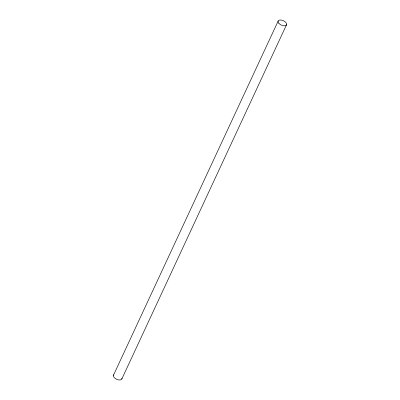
<?xml version="1.0" encoding="UTF-8"?>
<svg xmlns="http://www.w3.org/2000/svg" width="400" height="400" viewBox="0 0 400 400"><rect width="100%" height="100%" fill="white"/><g stroke="black" fill="none" stroke-linecap="round" stroke-linejoin="round"><path stroke-width="0.6" d="M113.425 375.33L278.11 21.14M121.89 378.86L286.575 24.67M121.93 378.195A4.595 2.42 24.9 0 1 116.96 379.43A4.595 2.42 24.9 0 1 113.75 374.785M278.855 23.31A4.595 2.42 24.9 0 0 286.25 25.215A4.595 2.42 24.9 0 0 281.92 20.19A4.595 2.42 24.9 0 0 278.855 23.31"/></g></svg>
